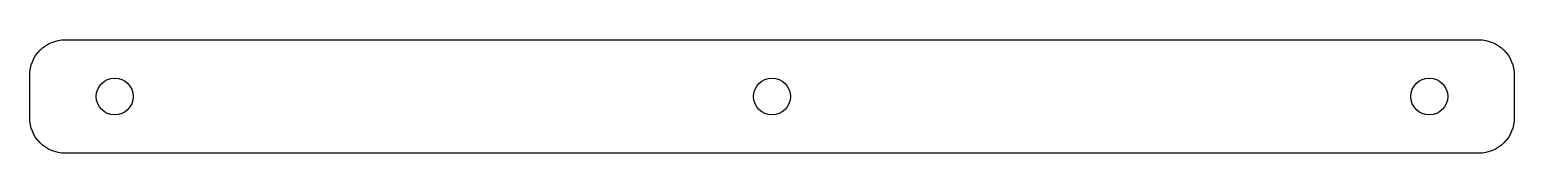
# Model space of a CAD drawing. Header units: millimetres. Extents: x -210 to 0, y -12 to 4.
import ezdxf

# ---------------------------------------------------------------- set-up
doc = ezdxf.new("R2010")
doc.units = ezdxf.units.MM
doc.layers.get('0').update_dxf_attribs({"linetype": 'CONTINUOUS'})

msp = doc.modelspace()

# ---------------------------------------------------------------- linework, layer by layer
msp.add_lwpolyline([(-5, 4, -0.4142136), (0, -1), (0, -7, -0.4142136), (-5, -12), (-204.55, -12, -0.4142136), (-209.55, -7), (-209.55, -1, -0.4142136), (-204.55, 4)], format="xyb", close=True)
for centre in [(-197.55, -4), (-104.775, -4), (-12, -4)]:
    msp.add_circle(centre, 2.6)

doc.saveas('drawing.dxf')
